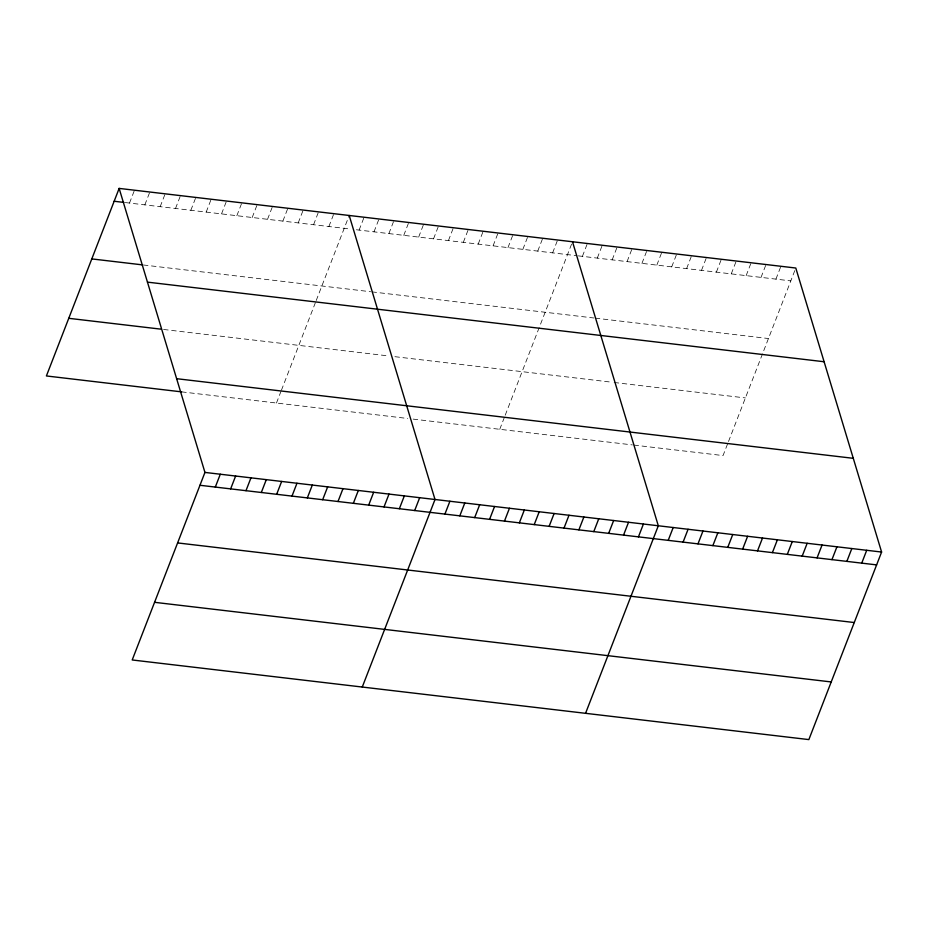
<?xml version="1.0" encoding="UTF-8"?>
<svg xmlns="http://www.w3.org/2000/svg" width="928" height="928" viewBox="0 0 928 928"><rect width="100%" height="100%" fill="white"/><g stroke="black" fill="none" stroke-linecap="round" stroke-linejoin="round"><path stroke-width="0.7" stroke-dasharray="4.64 3.48" d="M129.502 203.07L134.479 190.217M144.838 204.868L149.826 192.015M160.173 206.677L165.161 193.824M175.508 208.475L180.496 195.622M190.843 210.285L195.831 197.432M206.19 212.094L211.166 199.242M221.525 213.892L226.513 201.04M236.86 215.702L241.848 202.849M252.196 217.5L257.184 204.647M267.531 219.31L272.519 206.457M282.878 221.108L287.854 208.255M298.213 222.917L303.189 210.064M313.548 224.727L318.536 211.874M328.883 226.525L333.871 213.672M276.463 403.03L280.929 391.5M281.428 390.224L315.717 301.82M316.228 300.498L349.206 215.482M359.113 230.086L364.089 217.233M373.996 231.838L378.984 218.985M388.878 233.589L393.866 220.736M403.761 235.341L408.749 222.488M418.656 237.092L423.632 224.24M433.538 238.844L438.526 225.991M448.421 240.596L453.409 227.743M463.316 242.347L468.292 229.494M478.198 244.099L483.186 231.246M493.081 245.85L498.069 232.998M507.976 247.602L512.952 234.749M522.858 249.354L527.846 236.501M537.741 251.105L542.729 238.252M552.624 252.857L557.612 240.004M499.751 429.304L504.229 417.774M505.215 415.21L539.516 326.772M540.548 324.139L572.495 241.756M582.401 256.36L587.389 243.507M597.284 258.112L602.272 245.259M612.178 259.863L617.155 247.01M627.061 261.615L632.049 248.762M641.944 263.366L646.932 250.514M656.827 265.118L661.815 252.265M671.721 266.87L676.698 254.017M686.604 268.621L691.592 255.768M701.487 270.373L706.475 257.52M716.381 272.124L721.358 259.272M731.264 273.876L736.252 261.023M746.147 275.628L751.135 262.775M761.041 277.379L766.018 264.526M775.924 279.131L780.912 266.278M727.517 444.048L723.051 455.578L633.731 445.069M728.515 441.484L795.795 268.03M125.315 202.571L350.993 229.123M356.398 229.761L576.984 255.722M578.341 255.873L790.807 280.882M143.388 264.979L370.574 291.717M371.931 291.879L593.874 317.991M595.231 318.142L768.442 338.534M163.572 329.463L388.136 355.888M394.91 356.688L611.436 382.162M614.139 382.487L745.404 397.926M181.644 391.871L407.728 418.482M413.146 419.108L632.374 444.906"/><path stroke-width="1.39" d="M119.144 188.407L204.949 472.422L132.205 659.97L808.856 739.593L881.6 552.044L795.795 268.03L119.144 188.407L46.4 375.956L181.644 391.871M215.308 487.084L220.296 474.231M230.643 488.882L235.631 476.029M245.978 490.692L250.966 477.839M261.313 492.49L266.301 479.637M276.66 494.299L281.636 481.446M291.995 496.097L296.972 483.244M307.33 497.907L312.318 485.054M322.666 499.716L327.654 486.864M338.001 501.514L342.989 488.662M353.348 503.324L358.324 490.471M368.683 505.122L373.659 492.269M384.018 506.932L389.006 494.079M399.353 508.73L404.341 495.877M414.688 510.539L419.676 497.686M362.268 687.045L435.012 499.496L349.206 215.482M444.918 514.1L449.894 501.248M459.801 515.852L464.789 502.999M474.684 517.604L479.672 504.751M489.578 519.355L494.554 506.502M504.461 521.107L509.449 508.254M519.344 522.858L524.332 510.006M534.226 524.61L539.214 511.757M549.121 526.362L554.109 513.509M564.004 528.113L568.992 515.26M578.886 529.865L583.874 517.012M593.781 531.616L598.757 518.764M608.664 533.356L613.652 520.515M623.546 535.108L628.534 522.267M638.441 536.86L643.417 524.018M585.556 713.319L658.312 525.77L572.495 241.756M668.206 540.363L673.194 527.522M683.089 542.114L688.077 529.273M697.984 543.866L702.96 531.025M712.866 545.618L717.854 532.776M727.749 547.369L732.737 534.528M742.644 549.121L747.62 536.28M757.526 550.872L762.514 538.031M772.409 552.624L777.397 539.783M787.304 554.376L792.28 541.534M802.186 556.127L807.174 543.286M817.069 557.879L822.057 545.038M831.952 559.63L836.94 546.789M846.846 561.382L851.823 548.541M861.729 563.134L866.717 550.292M114.167 201.26L123.923 202.408M91.802 258.912L141.996 264.816M147.459 282.135L824.11 361.746M68.765 318.316L160.788 329.138M176.633 378.694L853.284 458.316M204.949 472.422L881.6 552.044M199.972 485.274L876.612 564.885M177.608 542.926L854.259 622.537M154.57 602.318L831.21 681.941"/></g></svg>
